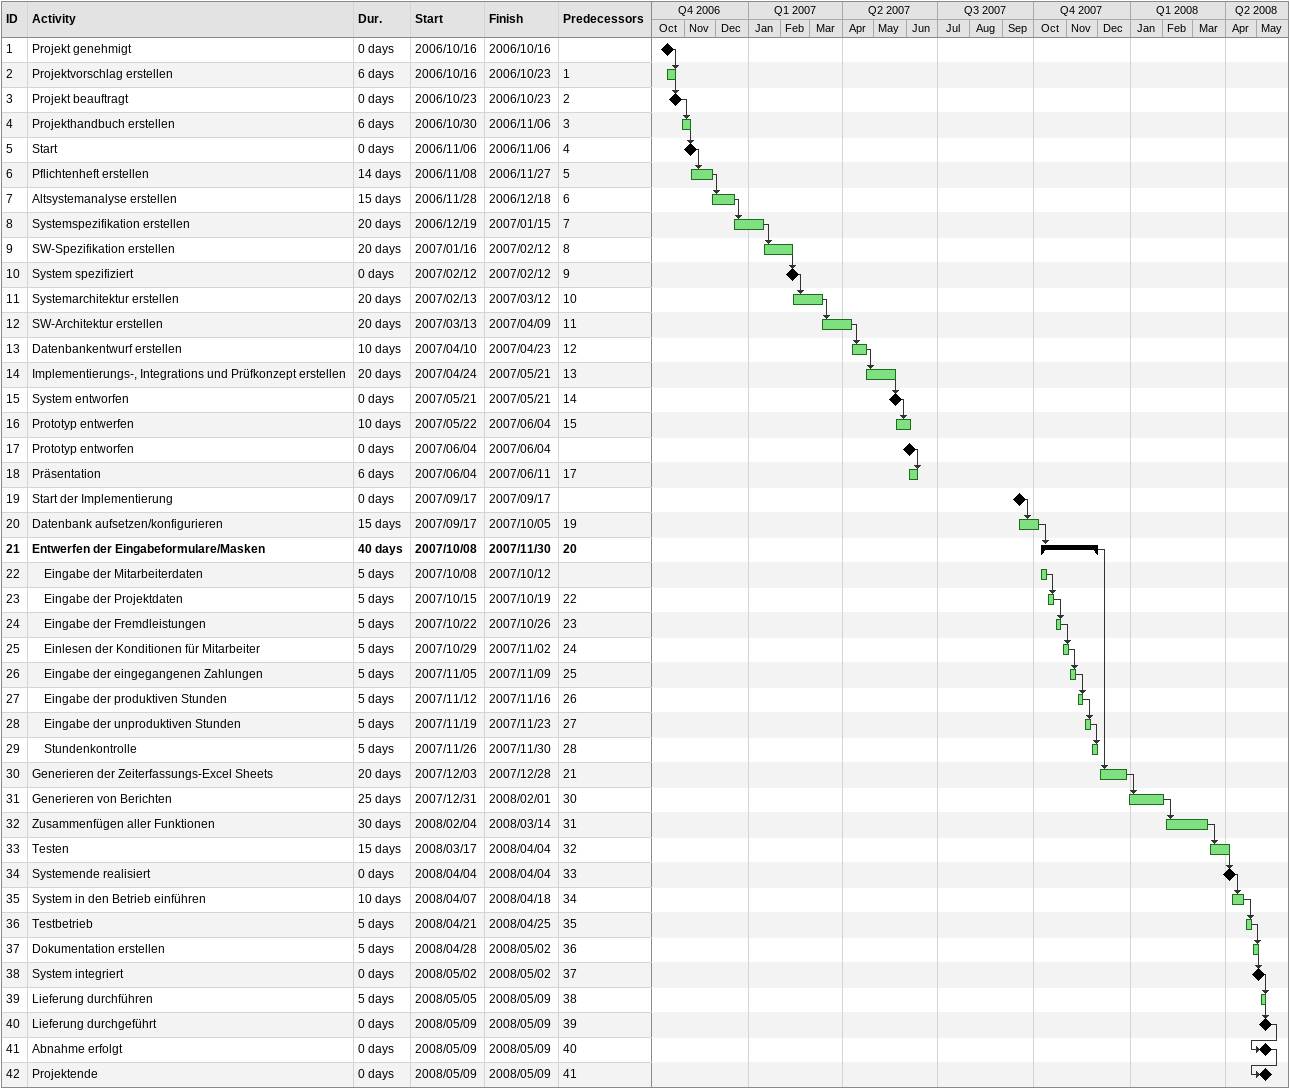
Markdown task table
| ID | Level | Task | Duration | Start | Finish | Predecessors |
|---|---|---|---|---|---|---|
| 1 | 1 | Projekt genehmigt | 0d | 2006-10-16 | 2006-10-16 |  |
| 2 | 1 | Projektvorschlag erstellen | 6d | 2006-10-16 | 2006-10-23 | 1 |
| 3 | 1 | Projekt beauftragt | 0d | 2006-10-23 | 2006-10-23 | 2 |
| 4 | 1 | Projekthandbuch erstellen | 6d | 2006-10-30 | 2006-11-06 | 3 |
| 5 | 1 | Start | 0d | 2006-11-06 | 2006-11-06 | 4 |
| 6 | 1 | Pflichtenheft erstellen | 14d | 2006-11-08 | 2006-11-27 | 5 |
| 7 | 1 | Altsystemanalyse erstellen | 15d | 2006-11-28 | 2006-12-18 | 6 |
| 8 | 1 | Systemspezifikation erstellen | 20d | 2006-12-19 | 2007-01-15 | 7 |
| 9 | 1 | SW-Spezifikation erstellen | 20d | 2007-01-16 | 2007-02-12 | 8 |
| 10 | 1 | System spezifiziert | 0d | 2007-02-12 | 2007-02-12 | 9 |
| 11 | 1 | Systemarchitektur erstellen | 20d | 2007-02-13 | 2007-03-12 | 10 |
| 12 | 1 | SW-Architektur erstellen | 20d | 2007-03-13 | 2007-04-09 | 11 |
| 13 | 1 | Datenbankentwurf erstellen | 10d | 2007-04-10 | 2007-04-23 | 12 |
| 14 | 1 | Implementierungs-, Integrations und Prüfkonzept erstellen | 20d | 2007-04-24 | 2007-05-21 | 13 |
| 15 | 1 | System entworfen | 0d | 2007-05-21 | 2007-05-21 | 14 |
| 16 | 1 | Prototyp entwerfen | 10d | 2007-05-22 | 2007-06-04 | 15 |
| 17 | 1 | Prototyp entworfen | 0d | 2007-06-04 | 2007-06-04 |  |
| 18 | 1 | Präsentation | 6d | 2007-06-04 | 2007-06-11 | 17 |
| 19 | 1 | Start der Implementierung | 0d | 2007-09-17 | 2007-09-17 |  |
| 20 | 1 | Datenbank aufsetzen/konfigurieren | 15d | 2007-09-17 | 2007-10-05 | 19 |
| 21 | 1 | **Entwerfen der Eingabeformulare/Masken** | 40d | 2007-10-08 | 2007-11-30 | 20 |
| 22 | 2 | Eingabe der Mitarbeiterdaten | 5d | 2007-10-08 | 2007-10-12 |  |
| 23 | 2 | Eingabe der Projektdaten | 5d | 2007-10-15 | 2007-10-19 | 22 |
| 24 | 2 | Eingabe der Fremdleistungen | 5d | 2007-10-22 | 2007-10-26 | 23 |
| 25 | 2 | Einlesen der Konditionen für Mitarbeiter | 5d | 2007-10-29 | 2007-11-02 | 24 |
| 26 | 2 | Eingabe der eingegangenen Zahlungen | 5d | 2007-11-05 | 2007-11-09 | 25 |
| 27 | 2 | Eingabe der produktiven Stunden | 5d | 2007-11-12 | 2007-11-16 | 26 |
| 28 | 2 | Eingabe der unproduktiven Stunden | 5d | 2007-11-19 | 2007-11-23 | 27 |
| 29 | 2 | Stundenkontrolle | 5d | 2007-11-26 | 2007-11-30 | 28 |
| 30 | 1 | Generieren der Zeiterfassungs-Excel Sheets | 20d | 2007-12-03 | 2007-12-28 | 21 |
| 31 | 1 | Generieren von Berichten | 25d | 2007-12-31 | 2008-02-01 | 30 |
| 32 | 1 | Zusammenfügen aller Funktionen | 30d | 2008-02-04 | 2008-03-14 | 31 |
| 33 | 1 | Testen | 15d | 2008-03-17 | 2008-04-04 | 32 |
| 34 | 1 | Systemende realisiert | 0d | 2008-04-04 | 2008-04-04 | 33 |
| 35 | 1 | System in den Betrieb einführen | 10d | 2008-04-07 | 2008-04-18 | 34 |
| 36 | 1 | Testbetrieb | 5d | 2008-04-21 | 2008-04-25 | 35 |
| 37 | 1 | Dokumentation erstellen | 5d | 2008-04-28 | 2008-05-02 | 36 |
| 38 | 1 | System integriert | 0d | 2008-05-02 | 2008-05-02 | 37 |
| 39 | 1 | Lieferung durchführen | 5d | 2008-05-05 | 2008-05-09 | 38 |
| 40 | 1 | Lieferung durchgeführt | 0d | 2008-05-09 | 2008-05-09 | 39 |
| 41 | 1 | Abnahme erfolgt | 0d | 2008-05-09 | 2008-05-09 | 40 |
| 42 | 1 | Projektende | 0d | 2008-05-09 | 2008-05-09 | 41 |
